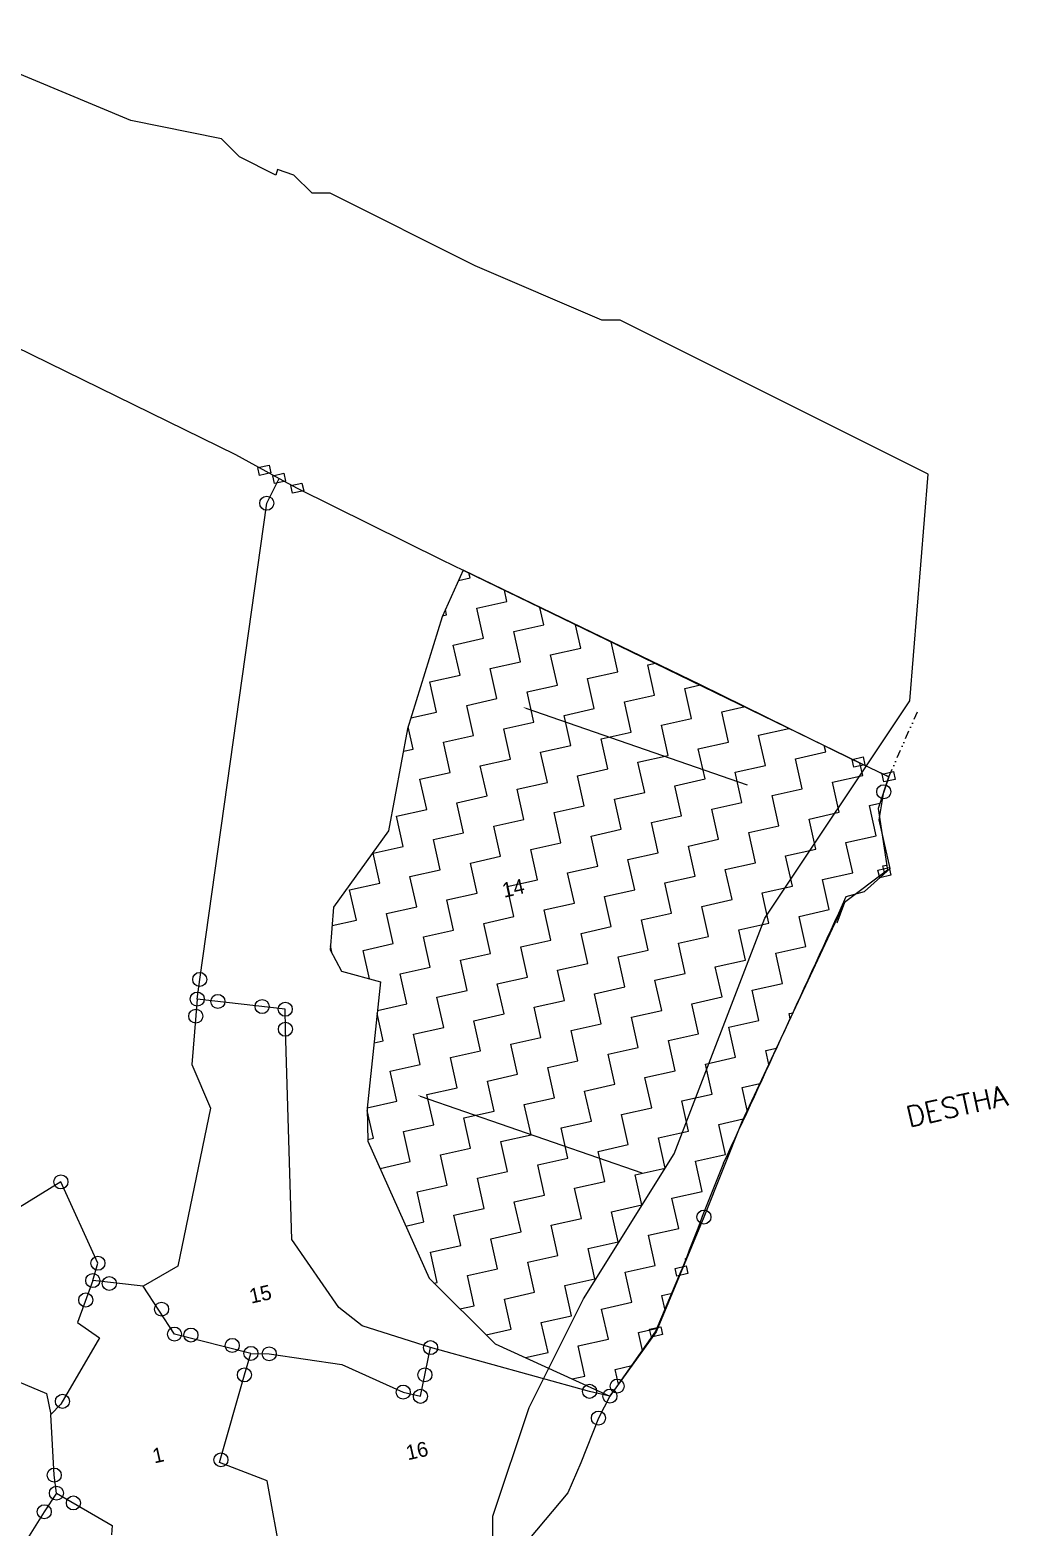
# Model space of a CAD drawing. Header units: metres. Extents: x 359024 to 361366, y 1738785 to 1741373.
# Drawn here: x 360103 to 360695, y 1740389 to 1741296 of the extents above; entities that cross this region are included whole.
import ezdxf

# ---------------------------------------------------------------- set-up
doc = ezdxf.new("R2010")
doc.units = ezdxf.units.M
doc.linetypes.add('DIVIDE', pattern=[1.25, 0.5, -0.25, 0, -0.25, 0, -0.25])
for name, color, linetype in [('POLY_HATCH', 12, 'Continuous'), ('POLY_PARCEL', 6, 'Continuous'), ('SYM_ARROW', 1, 'Continuous'), ('TEXT_MAPOUT', 7, 'Continuous'), ('TEXT_PARCEL', 7, 'Continuous'), ('V_BOUND_LINE', 7, 'Continuous'), ('V_DIVIDE_LINE', 7, 'DIVIDE'), ('VILLAGE BOUNDRY', 15, 'Continuous')]:
    doc.layers.add(name, color=color, linetype=linetype)
doc.styles.get("Standard").update_dxf_attribs({"font": 'simplex.shx'})
doc.styles.add('TEXT_MAP', font='')
doc.styles.get('TEXT_MAP').set_extended_font_data('Kruti Dev 050')

msp = doc.modelspace()

# ---------------------------------------------------------------- linework, layer by layer
for points in [[(360240.89, 1741030.66), (360247.68, 1741032.17), (360248.73, 1741027.48), (360241.94, 1741025.96)], [(360249.93, 1741025.75), (360256.71, 1741027.27), (360257.76, 1741022.57), (360250.98, 1741021.06)], [(360260.86, 1741019.81), (360267.65, 1741021.33), (360268.7, 1741016.63), (360261.91, 1741015.12)], [(360600.87, 1740853.9), (360607.65, 1740855.42), (360608.7, 1740850.73), (360601.92, 1740849.21)], [(360619.13, 1740844.99), (360625.92, 1740846.5), (360626.97, 1740841.81), (360620.18, 1740840.29)], [(360616.54, 1740786.92), (360623.33, 1740788.43), (360624.37, 1740783.74), (360617.59, 1740782.22)], [(360493.62, 1740545.61), (360500.41, 1740547.12), (360501.46, 1740542.43), (360494.67, 1740540.91)], [(360478.23, 1740508.67), (360485.01, 1740510.18), (360486.06, 1740505.49), (360479.28, 1740503.98)]]:
    msp.add_lwpolyline(points, close=True)
for centre in [(360246.29, 1741009.11), (360620.04, 1740834.34), (360205.69, 1740720.64), (360204.2, 1740708.74), (360216.71, 1740707.29), (360243.49, 1740704.2), (360257.54, 1740702.57), (360203.32, 1740698.37), (360257.58, 1740690.47), (360121.64, 1740597.97), (360511.16, 1740576.7), (360144.06, 1740548.71), (360140.9, 1740538.18), (360150.94, 1740536.43), (360136.64, 1740526.43), (360182.58, 1740520.88), (360190.42, 1740505.78), (360200.38, 1740505.21), (360225.43, 1740498.9), (360236.75, 1740494.11), (360247.82, 1740493.8), (360345.56, 1740497.58), (360232.74, 1740481.05), (360342.11, 1740481.11), (360458.59, 1740474.29), (360122.55, 1740465.04), (360328.98, 1740470.66), (360339.38, 1740468.08), (360441.87, 1740471.1), (360454.21, 1740468.21), (360447.22, 1740454.92), (360218.58, 1740429.59), (360117.6, 1740420.34), (360118.88, 1740409.42), (360129.15, 1740403.47), (360111.55, 1740398.17)]:
    msp.add_circle(centre, 4.25)
at = {"layer": 'POLY_HATCH'}
for p, q in [((360365.37, 1740968.58), (360352.47, 1740940.24)), ((360509.02, 1740899.05), (360365.37, 1740968.58)), ((360352.47, 1740940.24), (360331.62, 1740872.45)), ((360600.87, 1740853.9), (360509.02, 1740899.05)), ((360331.62, 1740872.45), (360320.14, 1740810.63)), ((360623.05, 1740843.4), (360600.87, 1740853.9)), ((360620.04, 1740834.34), (360623.05, 1740843.4)), ((360617.32, 1740817.25), (360620.04, 1740834.34)), ((360623.91, 1740787.75), (360617.32, 1740817.25)), ((360320.14, 1740810.63), (360286.72, 1740764.31)), ((360608.4, 1740773.97), (360623.91, 1740787.75)), ((360597.39, 1740770.82), (360608.4, 1740773.97)), ((360286.72, 1740764.31), (360284.68, 1740738.6)), ((360596.38, 1740767.18), (360591.69, 1740754.73)), ((360284.68, 1740738.6), (360291.49, 1740725.55)), ((360291.49, 1740725.55), (360315.28, 1740719.21)), ((360315.28, 1740719.21), (360307.1, 1740642.59)), ((360307.1, 1740642.59), (360307.61, 1740622.61)), ((360307.61, 1740622.61), (360344.63, 1740539.57)), ((360481.81, 1740507.2), (360497.6, 1740544.44)), ((360344.63, 1740539.57), (360384.61, 1740499.93)), ((360458.3, 1740473.73), (360481.81, 1740507.2)), ((360384.61, 1740499.93), (360454.21, 1740468.21)), ((360454.21, 1740468.21), (360458.3, 1740473.73))]:
    msp.add_line(p, q, dxfattribs=at)
at = {"layer": 'POLY_HATCH', "linetype": 'Continuous'}
for p, q in [((360362.52, 1740962.31), (360369.44, 1740963.85)), ((360369.44, 1740963.85), (360368.75, 1740966.94)), ((360373.52, 1740945.57), (360391.81, 1740949.65)), ((360391.81, 1740949.65), (360390.28, 1740956.47)), ((360352.78, 1740940.94), (360355.24, 1740941.49)), ((360355.24, 1740941.49), (360354.51, 1740944.74)), ((360377.61, 1740927.29), (360373.52, 1740945.57)), ((360414.17, 1740935.45), (360411.82, 1740946)), ((360395.89, 1740931.37), (360414.17, 1740935.45)), ((360399.97, 1740913.09), (360395.89, 1740931.37)), ((360436.54, 1740921.25), (360433.35, 1740935.52)), ((360359.32, 1740923.2), (360377.61, 1740927.29)), ((360363.41, 1740904.92), (360359.32, 1740923.2)), ((360458.9, 1740907.05), (360454.88, 1740925.07)), ((360381.69, 1740909), (360399.97, 1740913.09)), ((360418.26, 1740917.17), (360436.54, 1740921.25)), ((360422.34, 1740898.89), (360418.26, 1740917.17)), ((360345.12, 1740900.84), (360363.41, 1740904.92)), ((360385.77, 1740890.72), (360381.69, 1740909)), ((360440.62, 1740902.97), (360458.9, 1740907.05)), ((360477.19, 1740911.14), (360481.75, 1740912.16)), ((360481.27, 1740892.86), (360477.19, 1740911.14)), ((360349.21, 1740882.55), (360345.12, 1740900.84)), ((360404.06, 1740894.8), (360422.34, 1740898.89)), ((360408.14, 1740876.52), (360404.06, 1740894.8)), ((360444.71, 1740884.69), (360440.62, 1740902.97)), ((360499.55, 1740896.94), (360509.02, 1740899.05)), ((360503.64, 1740878.66), (360499.55, 1740896.94)), ((360367.49, 1740886.64), (360385.77, 1740890.72)), ((360371.57, 1740868.35), (360367.49, 1740886.64)), ((360462.99, 1740888.77), (360481.27, 1740892.86)), ((360467.07, 1740870.49), (360462.99, 1740888.77)), ((360521.92, 1740882.74), (360536.02, 1740885.89)), ((360333.66, 1740879.08), (360349.21, 1740882.55)), ((360426.42, 1740880.61), (360444.71, 1740884.69)), ((360430.51, 1740862.32), (360426.42, 1740880.61)), ((360485.35, 1740874.57), (360503.64, 1740878.66)), ((360526, 1740864.46), (360521.92, 1740882.74)), ((360335.01, 1740860.19), (360332, 1740873.67)), ((360353.29, 1740864.27), (360371.57, 1740868.35)), ((360389.86, 1740872.44), (360408.14, 1740876.52)), ((360393.94, 1740854.16), (360389.86, 1740872.44)), ((360448.79, 1740866.41), (360467.07, 1740870.49)), ((360489.44, 1740856.29), (360485.35, 1740874.57)), ((360544.29, 1740868.54), (360562.57, 1740872.62)), ((360548.37, 1740850.26), (360544.29, 1740868.54)), ((360562.57, 1740872.62), (360562.49, 1740872.96)), ((360329.1, 1740858.87), (360335.01, 1740860.19)), ((360357.37, 1740845.99), (360353.29, 1740864.27)), ((360412.22, 1740858.24), (360430.51, 1740862.32)), ((360452.87, 1740848.12), (360448.79, 1740866.41)), ((360507.72, 1740860.37), (360526, 1740864.46)), ((360511.8, 1740842.09), (360507.72, 1740860.37)), ((360584.94, 1740858.42), (360584.04, 1740862.44)), ((360375.66, 1740850.07), (360393.94, 1740854.16)), ((360379.74, 1740831.79), (360375.66, 1740850.07)), ((360416.31, 1740839.96), (360412.22, 1740858.24)), ((360471.16, 1740852.21), (360489.44, 1740856.29)), ((360475.24, 1740833.92), (360471.16, 1740852.21)), ((360530.09, 1740846.17), (360548.37, 1740850.26)), ((360566.65, 1740854.34), (360584.94, 1740858.42)), ((360570.74, 1740836.06), (360566.65, 1740854.34)), ((360607.3, 1740844.23), (360605.58, 1740851.93)), ((360339.09, 1740841.9), (360357.37, 1740845.99)), ((360343.18, 1740823.62), (360339.09, 1740841.9)), ((360434.59, 1740844.04), (360452.87, 1740848.12)), ((360438.67, 1740825.76), (360434.59, 1740844.04)), ((360493.52, 1740838.01), (360511.8, 1740842.09)), ((360534.17, 1740827.89), (360530.09, 1740846.17)), ((360589.02, 1740840.14), (360607.3, 1740844.23)), ((360361.46, 1740827.71), (360379.74, 1740831.79)), ((360398.02, 1740835.87), (360416.31, 1740839.96)), ((360402.11, 1740817.59), (360398.02, 1740835.87)), ((360456.96, 1740829.84), (360475.24, 1740833.92)), ((360497.61, 1740819.72), (360493.52, 1740838.01)), ((360552.45, 1740831.97), (360570.74, 1740836.06)), ((360556.54, 1740813.69), (360552.45, 1740831.97)), ((360593.1, 1740821.86), (360589.02, 1740840.14)), ((360324.89, 1740819.54), (360343.18, 1740823.62)), ((360365.54, 1740809.42), (360361.46, 1740827.71)), ((360420.39, 1740821.67), (360438.67, 1740825.76)), ((360461.04, 1740811.56), (360456.96, 1740829.84)), ((360515.89, 1740823.81), (360534.17, 1740827.89)), ((360519.97, 1740805.52), (360515.89, 1740823.81)), ((360611.39, 1740825.94), (360617.71, 1740827.36)), ((360615.47, 1740807.66), (360611.39, 1740825.94)), ((360328.98, 1740801.26), (360324.89, 1740819.54)), ((360383.82, 1740813.51), (360402.11, 1740817.59)), ((360387.91, 1740795.22), (360383.82, 1740813.51)), ((360424.47, 1740803.39), (360420.39, 1740821.67)), ((360479.32, 1740815.64), (360497.61, 1740819.72)), ((360483.41, 1740797.36), (360479.32, 1740815.64)), ((360538.25, 1740809.61), (360556.54, 1740813.69)), ((360574.82, 1740817.78), (360593.1, 1740821.86)), ((360578.9, 1740799.49), (360574.82, 1740817.78)), ((360347.26, 1740805.34), (360365.54, 1740809.42)), ((360351.34, 1740787.06), (360347.26, 1740805.34)), ((360442.76, 1740807.47), (360461.04, 1740811.56)), ((360446.84, 1740789.19), (360442.76, 1740807.47)), ((360501.69, 1740801.44), (360519.97, 1740805.52)), ((360542.34, 1740791.33), (360538.25, 1740809.61)), ((360597.19, 1740803.58), (360615.47, 1740807.66)), ((360310.69, 1740797.17), (360328.98, 1740801.26)), ((360314.78, 1740778.89), (360310.69, 1740797.17)), ((360369.63, 1740791.14), (360387.91, 1740795.22)), ((360406.19, 1740799.31), (360424.47, 1740803.39)), ((360410.27, 1740781.02), (360406.19, 1740799.31)), ((360465.12, 1740793.27), (360483.41, 1740797.36)), ((360505.77, 1740783.16), (360501.69, 1740801.44)), ((360560.62, 1740795.41), (360578.9, 1740799.49)), ((360564.7, 1740777.13), (360560.62, 1740795.41)), ((360601.27, 1740785.29), (360597.19, 1740803.58)), ((360333.06, 1740782.97), (360351.34, 1740787.06)), ((360373.71, 1740772.86), (360369.63, 1740791.14)), ((360428.56, 1740785.11), (360446.84, 1740789.19)), ((360469.21, 1740774.99), (360465.12, 1740793.27)), ((360524.05, 1740787.24), (360542.34, 1740791.33)), ((360528.14, 1740768.96), (360524.05, 1740787.24)), ((360619.55, 1740789.38), (360621.86, 1740789.89)), ((360620.46, 1740785.33), (360619.55, 1740789.38)), ((360296.49, 1740774.81), (360314.78, 1740778.89)), ((360337.14, 1740764.69), (360333.06, 1740782.97)), ((360391.99, 1740776.94), (360410.27, 1740781.02)), ((360396.07, 1740758.66), (360391.99, 1740776.94)), ((360432.64, 1740766.82), (360428.56, 1740785.11)), ((360487.49, 1740779.07), (360505.77, 1740783.16)), ((360491.57, 1740760.79), (360487.49, 1740779.07)), ((360546.42, 1740773.04), (360564.7, 1740777.13)), ((360582.99, 1740781.21), (360601.27, 1740785.29)), ((360587.07, 1740762.93), (360582.99, 1740781.21)), ((360300.58, 1740756.52), (360296.49, 1740774.81)), ((360355.43, 1740768.77), (360373.71, 1740772.86)), ((360359.51, 1740750.49), (360355.43, 1740768.77)), ((360450.92, 1740770.91), (360469.21, 1740774.99)), ((360455.01, 1740752.62), (360450.92, 1740770.91)), ((360509.86, 1740764.88), (360528.14, 1740768.96)), ((360550.5, 1740754.76), (360546.42, 1740773.04)), ((360318.86, 1740760.61), (360337.14, 1740764.69)), ((360322.94, 1740742.32), (360318.86, 1740760.61)), ((360414.36, 1740762.74), (360432.64, 1740766.82)), ((360418.44, 1740744.46), (360414.36, 1740762.74)), ((360473.29, 1740756.71), (360491.57, 1740760.79)), ((360513.94, 1740746.59), (360509.86, 1740764.88)), ((360568.79, 1740758.84), (360587.07, 1740762.93)), ((360572.87, 1740740.56), (360568.79, 1740758.84)), ((360285.84, 1740753.23), (360300.58, 1740756.52)), ((360341.23, 1740746.41), (360359.51, 1740750.49)), ((360377.79, 1740754.57), (360396.07, 1740758.66)), ((360381.88, 1740736.29), (360377.79, 1740754.57)), ((360436.72, 1740748.54), (360455.01, 1740752.62)), ((360477.37, 1740738.43), (360473.29, 1740756.71)), ((360532.22, 1740750.68), (360550.5, 1740754.76)), ((360536.31, 1740732.39), (360532.22, 1740750.68)), ((360285.91, 1740736.25), (360284.87, 1740740.92)), ((360304.66, 1740738.24), (360322.94, 1740742.32)), ((360345.31, 1740728.12), (360341.23, 1740746.41)), ((360400.16, 1740740.37), (360418.44, 1740744.46)), ((360440.81, 1740730.26), (360436.72, 1740748.54)), ((360495.66, 1740742.51), (360513.94, 1740746.59)), ((360499.74, 1740724.23), (360495.66, 1740742.51)), ((360308.51, 1740721.01), (360304.66, 1740738.24)), ((360363.59, 1740732.21), (360381.88, 1740736.29)), ((360367.68, 1740713.92), (360363.59, 1740732.21)), ((360404.24, 1740722.09), (360400.16, 1740740.37)), ((360459.09, 1740734.34), (360477.37, 1740738.43)), ((360463.17, 1740716.06), (360459.09, 1740734.34)), ((360518.02, 1740728.31), (360536.31, 1740732.39)), ((360554.59, 1740736.48), (360572.87, 1740740.56)), ((360558.67, 1740718.19), (360554.59, 1740736.48)), ((360327.03, 1740724.04), (360345.31, 1740728.12)), ((360331.11, 1740705.76), (360327.03, 1740724.04)), ((360422.52, 1740726.18), (360440.81, 1740730.26)), ((360426.61, 1740707.89), (360422.52, 1740726.18)), ((360481.46, 1740720.14), (360499.74, 1740724.23)), ((360522.11, 1740710.03), (360518.02, 1740728.31)), ((360349.39, 1740709.84), (360367.68, 1740713.92)), ((360385.96, 1740718.01), (360404.24, 1740722.09)), ((360390.04, 1740699.73), (360385.96, 1740718.01)), ((360444.89, 1740711.98), (360463.17, 1740716.06)), ((360485.54, 1740701.86), (360481.46, 1740720.14)), ((360540.39, 1740714.11), (360558.67, 1740718.19)), ((360544.47, 1740695.83), (360540.39, 1740714.11)), ((360313.42, 1740701.81), (360331.11, 1740705.76)), ((360353.48, 1740691.56), (360349.39, 1740709.84)), ((360408.33, 1740703.81), (360426.61, 1740707.89)), ((360448.97, 1740693.69), (360444.89, 1740711.98)), ((360503.82, 1740705.94), (360522.11, 1740710.03)), ((360507.91, 1740687.66), (360503.82, 1740705.94)), ((360316.91, 1740683.39), (360313.22, 1740699.92)), ((360371.76, 1740695.64), (360390.04, 1740699.73)), ((360375.84, 1740677.36), (360371.76, 1740695.64)), ((360412.41, 1740685.53), (360408.33, 1740703.81)), ((360467.26, 1740697.78), (360485.54, 1740701.86)), ((360471.34, 1740679.49), (360467.26, 1740697.78)), ((360526.19, 1740691.74), (360544.47, 1740695.83)), ((360562.76, 1740699.91), (360565.13, 1740700.44)), ((360563.44, 1740696.85), (360562.76, 1740699.91)), ((360335.19, 1740687.47), (360353.48, 1740691.56)), ((360339.28, 1740669.19), (360335.19, 1740687.47)), ((360430.69, 1740689.61), (360448.97, 1740693.69)), ((360434.78, 1740671.33), (360430.69, 1740689.61)), ((360489.62, 1740683.58), (360507.91, 1740687.66)), ((360530.27, 1740673.46), (360526.19, 1740691.74)), ((360311.32, 1740682.14), (360316.91, 1740683.39)), ((360357.56, 1740673.28), (360375.84, 1740677.36)), ((360394.13, 1740681.44), (360412.41, 1740685.53)), ((360398.21, 1740663.16), (360394.13, 1740681.44)), ((360453.06, 1740675.41), (360471.34, 1740679.49)), ((360493.71, 1740665.29), (360489.62, 1740683.58)), ((360548.56, 1740677.54), (360555.04, 1740678.99)), ((360550.42, 1740669.19), (360548.56, 1740677.54)), ((360320.99, 1740665.11), (360339.28, 1740669.19)), ((360361.64, 1740654.99), (360357.56, 1740673.28)), ((360416.49, 1740667.24), (360434.78, 1740671.33)), ((360457.14, 1740657.13), (360453.06, 1740675.41)), ((360511.99, 1740669.38), (360530.27, 1740673.46)), ((360516.07, 1740651.09), (360511.99, 1740669.38)), ((360325.08, 1740646.83), (360320.99, 1740665.11)), ((360379.93, 1740659.08), (360398.21, 1740663.16)), ((360384.01, 1740640.79), (360379.93, 1740659.08)), ((360420.58, 1740648.96), (360416.49, 1740667.24)), ((360475.42, 1740661.21), (360493.71, 1740665.29)), ((360479.51, 1740642.93), (360475.42, 1740661.21)), ((360343.36, 1740650.91), (360361.64, 1740654.99)), ((360347.44, 1740632.63), (360343.36, 1740650.91)), ((360438.86, 1740653.04), (360457.14, 1740657.13)), ((360442.94, 1740634.76), (360438.86, 1740653.04)), ((360497.79, 1740647.01), (360516.07, 1740651.09)), ((360534.36, 1740655.18), (360544.94, 1740657.54)), ((360537.41, 1740641.52), (360534.36, 1740655.18)), ((360307.13, 1740642.82), (360325.08, 1740646.83)), ((360310.88, 1740624.46), (360307.14, 1740641.21)), ((360402.29, 1740644.88), (360420.58, 1740648.96)), ((360406.38, 1740626.59), (360402.29, 1740644.88)), ((360461.23, 1740638.84), (360479.51, 1740642.93)), ((360501.87, 1740628.73), (360497.79, 1740647.01)), ((360329.16, 1740628.54), (360347.44, 1740632.63)), ((360365.73, 1740636.71), (360384.01, 1740640.79)), ((360369.81, 1740618.43), (360365.73, 1740636.71)), ((360424.66, 1740630.68), (360442.94, 1740634.76)), ((360465.31, 1740620.56), (360461.23, 1740638.84)), ((360520.16, 1740632.81), (360534.85, 1740636.09)), ((360524.24, 1740614.53), (360520.16, 1740632.81)), ((360307.58, 1740623.72), (360310.88, 1740624.46)), ((360333.25, 1740610.26), (360329.16, 1740628.54)), ((360388.09, 1740622.51), (360406.38, 1740626.59)), ((360428.74, 1740612.39), (360424.66, 1740630.68)), ((360483.59, 1740624.64), (360501.87, 1740628.73)), ((360487.68, 1740606.36), (360483.59, 1740624.64)), ((360351.53, 1740614.34), (360369.81, 1740618.43)), ((360355.61, 1740596.06), (360351.53, 1740614.34)), ((360392.18, 1740604.23), (360388.09, 1740622.51)), ((360447.03, 1740616.48), (360465.31, 1740620.56)), ((360451.11, 1740598.19), (360447.03, 1740616.48)), ((360505.96, 1740610.45), (360524.24, 1740614.53)), ((360314.96, 1740606.18), (360333.25, 1740610.26)), ((360314.99, 1740606.05), (360314.96, 1740606.18)), ((360410.46, 1740608.31), (360428.74, 1740612.39)), ((360414.54, 1740590.03), (360410.46, 1740608.31)), ((360469.39, 1740602.28), (360487.68, 1740606.36)), ((360510.04, 1740592.16), (360505.96, 1740610.45)), ((360337.33, 1740591.98), (360355.61, 1740596.06)), ((360373.89, 1740600.14), (360392.18, 1740604.23)), ((360377.98, 1740581.86), (360373.89, 1740600.14)), ((360432.83, 1740594.11), (360451.11, 1740598.19)), ((360473.48, 1740584), (360469.39, 1740602.28)), ((360341.41, 1740573.69), (360337.33, 1740591.98)), ((360396.26, 1740585.94), (360414.54, 1740590.03)), ((360436.91, 1740575.83), (360432.83, 1740594.11)), ((360491.76, 1740588.08), (360510.04, 1740592.16)), ((360495.84, 1740569.8), (360491.76, 1740588.08)), ((360359.7, 1740577.78), (360377.98, 1740581.86)), ((360363.78, 1740559.49), (360359.7, 1740577.78)), ((360400.34, 1740567.66), (360396.26, 1740585.94)), ((360455.19, 1740579.91), (360473.48, 1740584)), ((360459.28, 1740561.63), (360455.19, 1740579.91)), ((360330.5, 1740571.26), (360341.41, 1740573.69)), ((360418.63, 1740571.75), (360436.91, 1740575.83)), ((360422.71, 1740553.46), (360418.63, 1740571.75)), ((360477.56, 1740565.71), (360495.84, 1740569.8)), ((360345.5, 1740555.41), (360363.78, 1740559.49)), ((360382.06, 1740563.58), (360400.34, 1740567.66)), ((360386.15, 1740545.3), (360382.06, 1740563.58)), ((360440.99, 1740557.55), (360459.28, 1740561.63)), ((360481.64, 1740547.43), (360477.56, 1740565.71)), ((360349.58, 1740537.13), (360345.5, 1740555.41)), ((360404.43, 1740549.38), (360422.71, 1740553.46)), ((360445.08, 1740539.26), (360440.99, 1740557.55)), ((360499.93, 1740551.51), (360500.28, 1740551.59)), ((360500.03, 1740551.03), (360499.93, 1740551.51)), ((360367.86, 1740541.21), (360386.15, 1740545.3)), ((360371.95, 1740522.93), (360367.86, 1740541.21)), ((360408.51, 1740531.1), (360404.43, 1740549.38)), ((360463.36, 1740543.35), (360481.64, 1740547.43)), ((360467.44, 1740525.06), (360463.36, 1740543.35)), ((360347.55, 1740536.68), (360349.58, 1740537.13)), ((360426.79, 1740535.18), (360445.08, 1740539.26)), ((360430.88, 1740516.9), (360426.79, 1740535.18)), ((360363.35, 1740521.01), (360371.95, 1740522.93)), ((360390.23, 1740527.01), (360408.51, 1740531.1)), ((360394.31, 1740508.73), (360390.23, 1740527.01)), ((360449.16, 1740520.98), (360467.44, 1740525.06)), ((360485.73, 1740529.15), (360491.08, 1740530.34)), ((360487.53, 1740521.09), (360485.73, 1740529.15)), ((360412.6, 1740512.81), (360430.88, 1740516.9)), ((360453.24, 1740502.7), (360449.16, 1740520.98)), ((360379.15, 1740505.34), (360394.31, 1740508.73)), ((360416.68, 1740494.53), (360412.6, 1740512.81)), ((360471.53, 1740506.78), (360483.02, 1740509.35)), ((360473.99, 1740495.74), (360471.53, 1740506.78)), ((360434.96, 1740498.61), (360453.24, 1740502.7)), ((360439.05, 1740480.33), (360434.96, 1740498.61)), ((360403.11, 1740491.5), (360416.68, 1740494.53)), ((360457.33, 1740484.41), (360467.49, 1740486.68)), ((360431.37, 1740478.62), (360439.05, 1740480.33)), ((360459.35, 1740475.36), (360457.33, 1740484.41))]:
    msp.add_line(p, q, dxfattribs=at)
at = {"layer": 'POLY_HATCH'}
for centre, radius, start, end in [((309874.75, 1764018.03), 55796.22, 335.194474, 335.37706), ((363622.66, 1739355.46), 3343.6, 157.97593, 159.16994)]:
    msp.add_arc(centre, radius, start, end, dxfattribs=at)
at = {"layer": 'POLY_PARCEL'}
for p, q in [((360246.29, 1741009.11), (360253.85, 1741024.16)), ((360205.69, 1740720.64), (360246.29, 1741009.11)), ((360204.2, 1740708.74), (360205.69, 1740720.64)), ((360204.2, 1740708.74), (360200.86, 1740669.01)), ((360257.54, 1740702.57), (360204.2, 1740708.74)), ((360257.58, 1740690.47), (360257.54, 1740702.57)), ((360261.54, 1740563.1), (360257.58, 1740690.47)), ((360200.86, 1740669.01), (360212.24, 1740642.73)), ((360212.24, 1740642.73), (360192.36, 1740546.93)), ((360121.64, 1740597.97), (360094.16, 1740581.01)), ((360144.06, 1740548.71), (360121.64, 1740597.97)), ((360290.03, 1740521.89), (360261.54, 1740563.1)), ((360140.9, 1740538.18), (360144.06, 1740548.71)), ((360192.36, 1740546.93), (360171.35, 1740534.77)), ((360140.9, 1740538.18), (360131.72, 1740512.88)), ((360171.35, 1740534.77), (360140.9, 1740538.18)), ((360190.42, 1740505.78), (360171.35, 1740534.77)), ((360304.04, 1740510.72), (360290.03, 1740521.89)), ((360131.72, 1740512.88), (360144.93, 1740503.44)), ((360236.75, 1740494.11), (360190.42, 1740505.78)), ((360345.56, 1740497.58), (360304.04, 1740510.72)), ((360144.93, 1740503.44), (360121.57, 1740463.35)), ((360339.38, 1740468.08), (360345.56, 1740497.58)), ((360441.87, 1740471.1), (360345.56, 1740497.58)), ((360232.74, 1740481.05), (360236.75, 1740494.11)), ((360236.75, 1740494.11), (360247.82, 1740493.8)), ((360247.82, 1740493.8), (360291.72, 1740487.27)), ((360291.72, 1740487.27), (360328.98, 1740470.66)), ((360077.18, 1740484.69), (360112.83, 1740469.77)), ((360217.59, 1740427.9), (360232.74, 1740481.05)), ((360112.83, 1740469.77), (360115.46, 1740457.1)), ((360328.98, 1740470.66), (360339.38, 1740468.08)), ((360454.21, 1740468.21), (360441.87, 1740471.1)), ((360121.57, 1740463.35), (360115.46, 1740457.1)), ((360117.6, 1740420.34), (360115.46, 1740457.1)), ((360246.5, 1740416.89), (360217.59, 1740427.9)), ((360118.88, 1740409.42), (360117.6, 1740420.34)), ((360255.18, 1740369.28), (360246.5, 1740416.89)), ((360118.88, 1740409.42), (360111.55, 1740398.17)), ((360118.88, 1740409.42), (360152.61, 1740389.9)), ((360111.55, 1740398.17), (360057.47, 1740311.83)), ((360152.61, 1740389.9), (360152.23, 1740384.27))]:
    msp.add_line(p, q, dxfattribs=at)
at = {"layer": 'SYM_ARROW'}
for points in [[(360403.19, 1740884.95), (360537.32, 1740838.46)], [(360339.31, 1740649.92), (360473.43, 1740603.42)]]:
    msp.add_lwpolyline(points, dxfattribs=at)
for points in [[(360403.09, 1740884.67), (360401.49, 1740885.54), (360403.29, 1740885.24)], [(360339.21, 1740649.63), (360337.61, 1740650.51), (360339.41, 1740650.2)]]:
    msp.add_solid(points, dxfattribs=at)
at = {"layer": 'V_BOUND_LINE'}
for p, q in [((360022.43, 1741138.98), (360227.33, 1741038.56)), ((360227.33, 1741038.56), (360253.85, 1741024.16)), ((360253.85, 1741024.16), (360264.78, 1741018.22)), ((360264.78, 1741018.22), (360352.41, 1740974.89)), ((360352.41, 1740974.89), (360452.4, 1740926.26)), ((360452.4, 1740926.26), (360604.79, 1740852.32)), ((360604.79, 1740852.32), (360623.05, 1740843.4)), ((360623.05, 1740843.4), (360616.69, 1740824.28)), ((360616.69, 1740824.28), (360622.33, 1740786.74)), ((360622.33, 1740786.74), (360596.38, 1740767.18)), ((360596.38, 1740767.18), (360534.07, 1740634.43)), ((360596.38, 1740767.18), (360596.38, 1740767.18)), ((360596.38, 1740767.18), (360596.38, 1740767.18)), ((360534.07, 1740634.43), (360511.16, 1740576.7)), ((360511.16, 1740576.7), (360482.14, 1740507.08)), ((360482.14, 1740507.08), (360454.21, 1740468.21)), ((360482.14, 1740507.08), (360482.14, 1740507.08)), ((360454.21, 1740468.21), (360447.22, 1740454.92)), ((360447.22, 1740454.92), (360436.63, 1740427.78)), ((360436.63, 1740427.78), (360428.79, 1740409.65)), ((360428.79, 1740409.65), (360396.03, 1740370.72))]:
    msp.add_line(p, q, dxfattribs=at)
at = {"layer": 'V_DIVIDE_LINE', "ltscale": 10}
msp.add_line((360623.05, 1740843.4), (360640.82, 1740883.67), dxfattribs=at)
at = {"layer": 'VILLAGE BOUNDRY', "ltscale": 0.1}
for p, q in [((360163.98, 1741240.88), (360032.28, 1741295.83)), ((360218.88, 1741229.9), (360163.98, 1741240.88)), ((360229.84, 1741218.89), (360218.88, 1741229.9)), ((360251.8, 1741207.92), (360229.84, 1741218.89)), ((360252.9, 1741211.21), (360251.8, 1741207.92)), ((360262.8, 1741207.92), (360252.9, 1741211.21)), ((360273.76, 1741196.95), (360262.8, 1741207.92)), ((360284.74, 1741196.94), (360273.76, 1741196.95)), ((360372.54, 1741152.98), (360284.74, 1741196.94)), ((360449.38, 1741120.02), (360372.54, 1741152.98)), ((360460.35, 1741120.02), (360449.38, 1741120.02)), ((360646.95, 1741026.64), (360460.35, 1741120.02)), ((360635.92, 1740889.41), (360646.95, 1741026.64)), ((360548.05, 1740757.71), (360635.92, 1740889.41)), ((360493.1, 1740615.01), (360548.05, 1740757.71)), ((360438.17, 1740527.22), (360493.1, 1740615.01)), ((360405.22, 1740461.35), (360438.17, 1740527.22)), ((360383.26, 1740395.5), (360405.22, 1740461.35)), ((360383.24, 1740340.6), (360383.26, 1740395.5))]:
    msp.add_line(p, q, dxfattribs=at)

# ---------------------------------------------------------------- texts
at = {"layer": 'TEXT_MAPOUT'}
msp.add_text('DESTHA', height=12.489, rotation=12.59059, dxfattribs=at).set_placement((360635.29, 1740631.09))
at = {"layer": 'TEXT_PARCEL', "style": 'TEXT_MAP'}
for s, height, p in [('14', 8.992, (360390.06, 1740770.09)), ('15', 8.992, (360236.87, 1740524.19)), ('1', 8.99, (360178.2, 1740427.4)), ('16', 8.992, (360331.76, 1740429.31))]:
    msp.add_text(s, height=height, rotation=12.59059, dxfattribs=at).set_placement(p)

doc.saveas('drawing.dxf')
